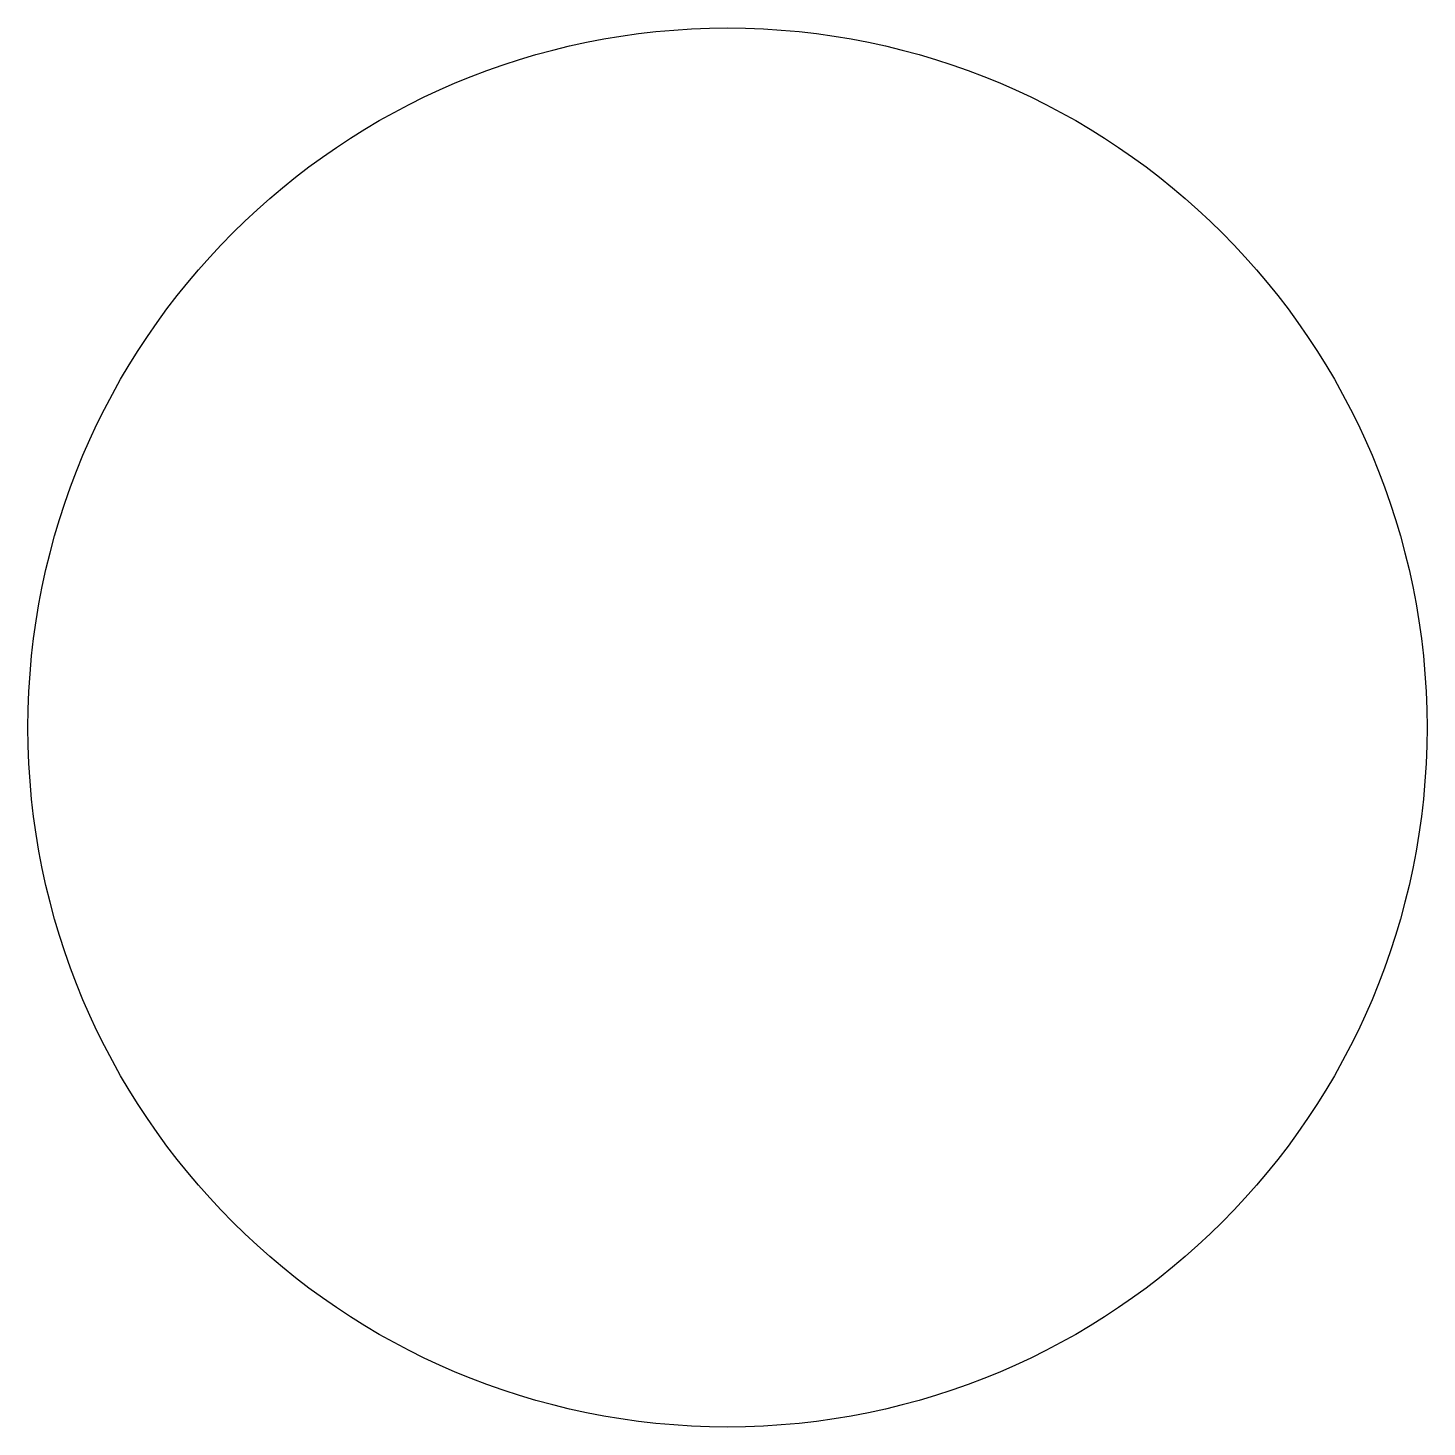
# Model space of a CAD drawing. Header units: millimetres. Extents: x 28.5 to 45.5, y 6.5 to 23.5.
import ezdxf

# ---------------------------------------------------------------- set-up
doc = ezdxf.new("R2010")
doc.units = ezdxf.units.MM
doc.layers.get('0').update_dxf_attribs({"lineweight": 25})

msp = doc.modelspace()

# ---------------------------------------------------------------- linework, layer by layer
msp.add_circle((37, 15), 8.544)

doc.saveas('drawing.dxf')
